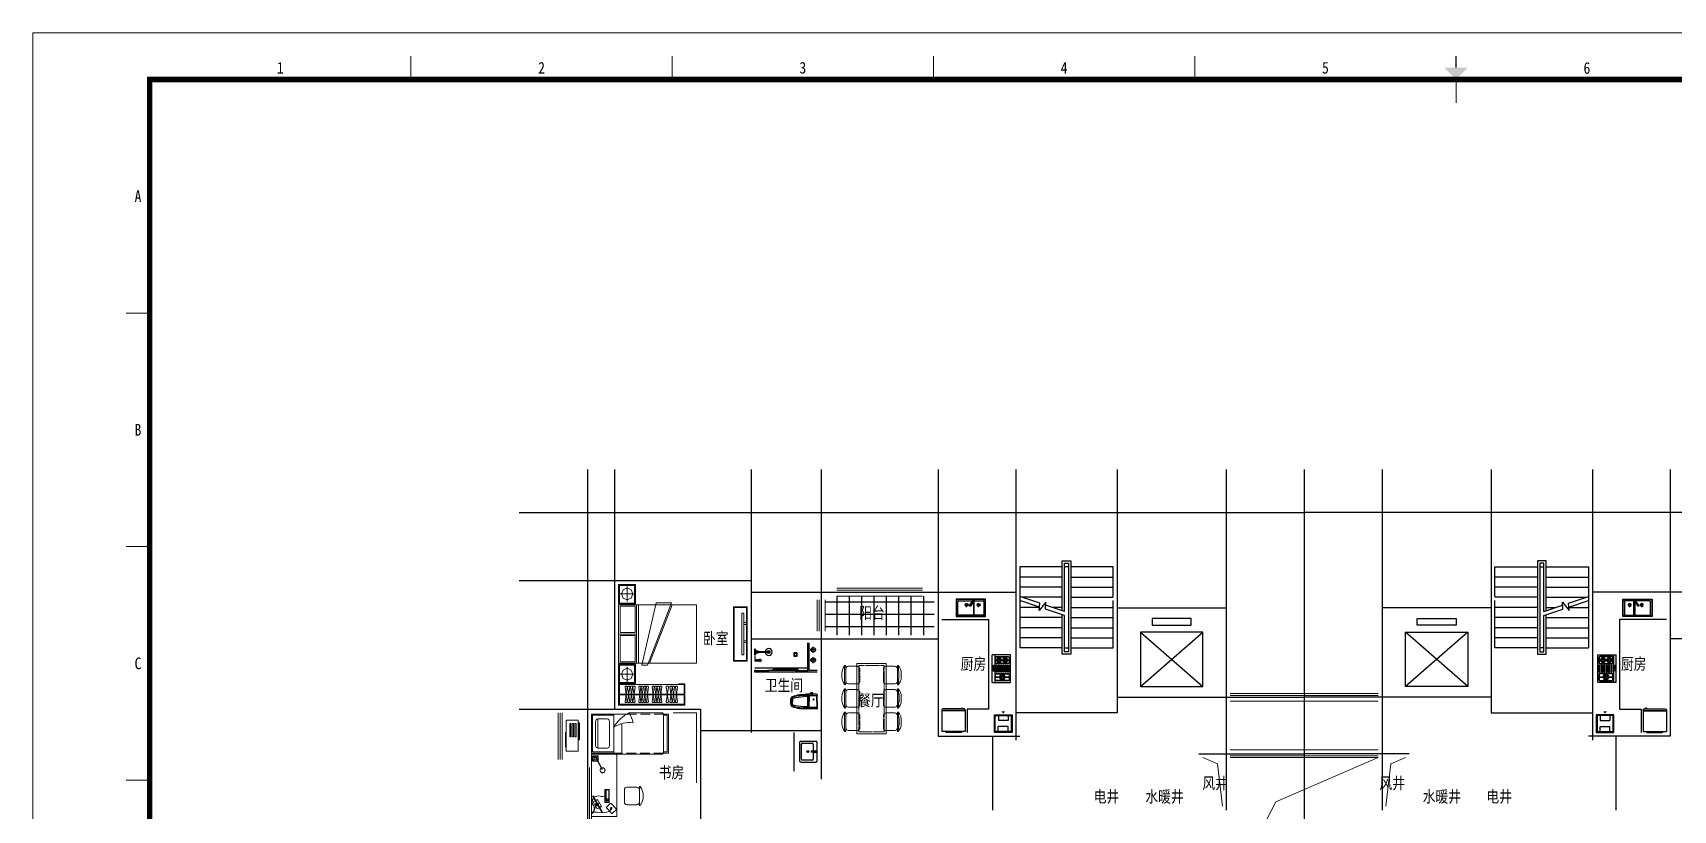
# Model space of a CAD drawing. Extents: x 534658 to 605938, y 404593 to 454993.
# Drawn here: x 534658 to 576773, y 435021 to 454993 of the extents above; entities that cross this region are included whole.
import ezdxf
from ezdxf.enums import TextEntityAlignment as Align

# ---------------------------------------------------------------- set-up
doc = ezdxf.new("R2010")
doc.units = 0
doc.header["$LTSCALE"] = 1000
doc.header["$MEASUREMENT"] = 0
doc.linetypes.add('DASH', pattern=[0.35, 0.25, -0.1])
for name, color, linetype in [('0_厨卫', 154, 'Continuous'), ('0_铺地填充', 251, 'Continuous'), ('DIM_SYMB', 3, 'Continuous'), ('DOTE', 1, 'Continuous'), ('PUB_TEXT', 7, 'Continuous'), ('PUB_TITLE', 4, 'Continuous'), ('STAIR', 2, 'Continuous')]:
    doc.layers.add(name, color=color, linetype=linetype)
for name, color, linetype, lineweight in [('0_家具', 31, 'Continuous', 9), ('0_栏杆', 163, 'Continuous', 5), ('0_看线', 180, 'Continuous', 9), ('0_空调', 31, 'Continuous', 9), ('图框', 7, 'Continuous', 5)]:
    doc.layers.add(name, color=color, linetype=linetype, lineweight=lineweight)
doc.styles.add('TKZ1', font='SIMHEI.TTF', dxfattribs={"width": 0.7})
doc.styles.add('黑体', font='SIMHEI.TTF', dxfattribs={"width": 0.8})

# ---------------------------------------------------------------- blocks, each defined once
blk = doc.blocks.new('$titleblk$00000206')
at = {"layer": '图框'}
for p, q in [((-594, 0), (-594, 420)), ((-594, 420), (0, 420)), ((-513.1, 415), (-513.1, 410)), ((-457.2, 415), (-457.2, 410)), ((-401.3, 415), (-401.3, 410)), ((-345.4, 415), (-345.4, 410)), ((-289.5, 410), (-289.5, 405)), ((-574, 360), (-569, 360)), ((-574, 310), (-569, 310)), ((-574, 260), (-569, 260))]:
    blk.add_line(p, q, dxfattribs=at)
at = {"layer": '图框', "const_width": 0.3}
blk.add_lwpolyline([(-289.5, 412.5), (-289.5, 415)], dxfattribs=at)
at = {"layer": '图框', "const_width": 1.2}
blk.add_lwpolyline([(-10, 410), (-569, 410), (-569, 10), (-10, 10)], close=True, dxfattribs=at)
at = {"layer": '图框'}
blk.add_solid([(-292, 412.5), (-287, 412.5), (-289.5, 410)], dxfattribs=at)
at = {"layer": '图框', "style": 'TKZ1', "width": 0.85}
for s, p in [('1', (-541.05, 412.5)), ('2', (-485.15, 412.5)), ('3', (-429.25, 412.5)), ('4', (-373.35, 412.5)), ('5', (-317.45, 412.5)), ('6', (-261.5, 412.45)), ('A', (-571.5, 385)), ('B', (-571.5, 335)), ('C', (-571.5, 285))]:
    blk.add_text(s, height=2.5, dxfattribs=at).set_placement(p, align=Align.MIDDLE)
blk = doc.blocks.new('2362663456')
at = {"layer": '0_家具'}
for p, q in [((-548932, -221946), (-549305, -221946)), ((-549222, -221839), (-549265, -221946)), ((-549265, -221946), (-549222, -222053)), ((-549119, -221794), (-549222, -221839)), ((-549119, -221753), (-549119, -222138)), ((-549015, -221839), (-549119, -221794)), ((-548972, -221946), (-549015, -221839)), ((-549015, -222053), (-548972, -221946)), ((-550900, -222227), (-548900, -222227)), ((-550900, -223727), (-550900, -222227)), ((-549690, -223727), (-550274, -222227)), ((-549868, -222176), (-550261, -222176)), ((-550261, -222176), (-549639, -223778)), ((-549499, -223778), (-549868, -222176)), ((-549410, -223727), (-549410, -222227)), ((-549360, -223727), (-549360, -222227)), ((-549321, -222265), (-548938, -222265)), ((-549321, -222939), (-549321, -222265)), ((-549222, -222053), (-549119, -222097)), ((-549119, -222097), (-549015, -222053)), ((-548938, -222265), (-548938, -222939)), ((-548900, -222227), (-548900, -223727)), ((-548900, -222977), (-549360, -222977)), ((-548938, -222939), (-549321, -222939)), ((-549321, -223015), (-548938, -223015)), ((-549321, -223689), (-549321, -223015)), ((-548938, -223015), (-548938, -223689)), ((-548900, -223727), (-550900, -223727)), ((-549639, -223778), (-549499, -223778)), ((-548938, -223689), (-549321, -223689)), ((-548932, -224009), (-549305, -224009)), ((-549265, -224009), (-549222, -223902)), ((-549222, -224116), (-549265, -224009)), ((-549222, -223902), (-549119, -223858)), ((-549119, -224202), (-549119, -223816)), ((-549119, -223858), (-549015, -223902)), ((-549015, -223902), (-548972, -224009)), ((-548972, -224009), (-549015, -224116)), ((-549119, -224160), (-549222, -224116)), ((-549015, -224116), (-549119, -224160))]:
    blk.add_line(p, q, dxfattribs=at)
for points in [[(-549306, -222204), (-548900, -222204), (-548900, -221704), (-549332, -221704), (-549332, -222204)], [(-549306, -223751), (-548900, -223751), (-548900, -224251), (-549332, -224251), (-549332, -223751)]]:
    blk.add_lwpolyline(points, close=True, dxfattribs=at)
at = {"layer": '0_家具', "color": 8}
for points in [[(-549306, -222181), (-548924, -222181), (-548924, -221734), (-549306, -221734)], [(-549306, -223774), (-548924, -223774), (-548924, -224221), (-549306, -224221)]]:
    blk.add_lwpolyline(points, close=True, dxfattribs=at)
blk = doc.blocks.new('ytjhgkj')
at = {"layer": '0_家具', "ltscale": 0.5}
blk.add_lwpolyline([(34949, 26116), (34599, 26116), (34599, 27516), (34949, 27516)], close=True, dxfattribs=at)
at = {"layer": '0_家具', "color": 251, "ltscale": 40}
for points in [[(34929, 26136), (34619, 26136), (34619, 27496), (34929, 27496)], [(34681, 27110), (34599, 27110), (34599, 27062), (34681, 27062)], [(34739, 27349), (34681, 27349), (34681, 26283), (34739, 26283)], [(34681, 26644), (34599, 26644), (34599, 26596), (34681, 26596)]]:
    blk.add_lwpolyline(points, close=True, dxfattribs=at)
blk = doc.blocks.new('A$C47FF6457')
at = {"layer": '0_家具'}
for p, q in [((100, 1277), (100, 1737)), ((167, 1732), (392, 1732)), ((388, 1800), (1138, 1800)), ((388, 1800), (388, 0)), ((1138, 0), (1138, 1800)), ((1138, 1732), (1357, 1732)), ((1425, 1737), (1425, 1277)), ((0, 1556), (0, 1457)), ((167, 1282), (388, 1282)), ((1357, 1282), (1138, 1282)), ((1525, 1556), (1525, 1457)), ((0, 956), (0, 857)), ((50, 956), (50, 858)), ((100, 677), (100, 1137)), ((388, 1132), (167, 1132)), ((1138, 1132), (1357, 1132)), ((1425, 1137), (1425, 677)), ((1525, 956), (1525, 857)), ((100, 77), (100, 537)), ((167, 682), (388, 682)), ((388, 532), (167, 532)), ((1357, 682), (1138, 682)), ((1138, 532), (1357, 532)), ((1425, 537), (1425, 77)), ((0, 357), (0, 257)), ((50, 357), (50, 258)), ((167, 82), (388, 82)), ((1357, 82), (1138, 82)), ((1525, 357), (1525, 257)), ((1138, 0), (388, 0))]:
    blk.add_line(p, q, dxfattribs=at)
at = {"layer": '0_家具', "color": 8, "linetype": 'DASH', "ltscale": 0.1}
for p, q in [((1088, 1750), (438, 1750)), ((438, 1750), (438, 50)), ((1088, 50), (1088, 1750)), ((460, 1349), (460, 1664)), ((1065, 1664), (1065, 1349)), ((460, 749), (460, 1064)), ((1065, 1064), (1065, 749)), ((460, 150), (460, 465)), ((1065, 465), (1065, 150)), ((438, 50), (1088, 50))]:
    blk.add_line(p, q, dxfattribs=at)
at = {"layer": '0_家具'}
for centre, radius, start, end in [((290, 1556), 290, 137.5083, 180), ((2778, 1507), 2713, 174.8023, 185.1977), ((84, 1745), 10.4, 69.0951, 137.5083), ((81, 1737), 19.1, 358.2349, 69.0951), ((167, 1664), 67.5, 90, 180), ((1357, 1664), 67.5, 0, 90), ((1444, 1737), 19.1, 110.9049, 181.7651), ((1441, 1745), 10.4, 42.4917, 110.9049), ((1234, 1556), 290, 0, 42.4917), ((-1253, 1507), 2713, 354.8023, 5.1977), ((315, 1467), 316, 181.7651, 220.7265), ((80, 1277), 20, 292.67, 0), ((167, 1349), 67.5, 180, 270), ((1357, 1349), 67.5, 270, 0), ((1445, 1277), 20, 180, 247.33), ((1209, 1467), 316, 319.2735, 358.2349), ((290, 956), 290, 137.5083, 180), ((315, 867), 316, 181.7651, 220.7265), ((290, 956), 240, 161.7443, 180), ((315, 867), 266, 181.9241, 195.5506), ((2778, 907), 2713, 174.8023, 185.1977), ((84, 1267), 10, 220.7265, 292.67), ((84, 1146), 10.4, 69.0951, 137.5083), ((81, 1137), 19.1, 358.2349, 69.0951), ((167, 1064), 67.5, 90, 180), ((1357, 1064), 67.5, 0, 90), ((1444, 1137), 19.1, 110.9049, 181.7651), ((1441, 1267), 10, 247.33, 319.2735), ((1441, 1146), 10.4, 42.4917, 110.9049), ((1234, 956), 290, 0, 42.4917), ((-1253, 907), 2713, 354.8023, 5.1977), ((1209, 867), 316, 319.2735, 358.2349), ((290, 357), 290, 137.5083, 180), ((290, 357), 240, 161.7443, 180), ((2778, 307), 2713, 174.8023, 185.1977), ((84, 668), 10, 220.7265, 292.67), ((84, 546), 10.4, 69.0951, 137.5083), ((80, 677), 20, 292.67, 0), ((81, 538), 19.1, 358.2349, 69.0951), ((167, 749), 67.5, 180, 270), ((167, 465), 67.5, 90, 180), ((1357, 749), 67.5, 270, 0), ((1357, 465), 67.5, 0, 90), ((1445, 677), 20, 180, 247.33), ((1444, 538), 19.1, 110.9049, 181.7651), ((1441, 668), 10, 247.33, 319.2735), ((1441, 546), 10.4, 42.4917, 110.9049), ((1234, 357), 290, 0, 42.4917), ((-1253, 307), 2713, 354.8023, 5.1977), ((315, 267), 316, 181.7651, 220.7265), ((315, 267), 266, 181.9241, 195.5506), ((84, 68), 10, 220.7265, 292.67), ((80, 77), 20, 292.67, 0), ((167, 150), 67.5, 180, 270), ((1357, 150), 67.5, 270, 0), ((1445, 77), 20, 180, 247.33), ((1441, 68), 10, 247.33, 319.2735), ((1209, 267), 316, 319.2735, 358.2349)]:
    blk.add_arc(centre, radius, start, end, dxfattribs=at)
at = {"layer": '0_家具', "color": 8, "linetype": 'DASH', "ltscale": 0.1}
for centre, start, end in [((392, 1664), 0, 90), ((1132, 1664), 90, 180), ((392, 1349), 270, 0), ((1132, 1349), 180, 270), ((392, 1064), 0, 90), ((1132, 1064), 90, 180), ((392, 749), 270, 0), ((392, 465), 0, 90), ((1132, 749), 180, 270), ((1132, 465), 90, 180), ((392, 150), 270, 0), ((1132, 150), 180, 270)]:
    blk.add_arc(centre, 67.5, start, end, dxfattribs=at)
blk = doc.blocks.new('A$C7FE36145')
at = {"layer": '0_厨卫'}
for p, q in [((0, 450), (0, 0)), ((757, 450), (0, 450)), ((10, 440), (10, 10)), ((747, 440), (10, 440)), ((345, 288), (442, 427)), ((442, 427), (464, 411)), ((747, 10), (747, 440)), ((757, 0), (757, 450)), ((10, 10), (747, 10)), ((47, 50), (47, 393)), ((62, 408), (431, 408)), ((431, 35), (62, 35)), ((223, 300), (319, 300)), ((271, 248), (271, 348)), ((464, 411), (367, 273)), ((446, 393), (446, 50)), ((469, 50), (469, 393)), ((484, 408), (701, 408)), ((701, 35), (484, 35)), ((531, 300), (627, 300)), ((579, 248), (579, 348)), ((716, 393), (716, 50)), ((0, 0), (757, 0))]:
    blk.add_line(p, q, dxfattribs=at)
for centre, radius in [((271, 300), 36.1), ((271, 300), 27.1), ((579, 300), 36.1), ((579, 300), 27.1)]:
    blk.add_circle(centre, radius, dxfattribs=at)
for centre, radius, start, end in [((453, 419), 21.7, 272.6647, 197.3932), ((62, 393), 15, 90, 180), ((62, 50), 15, 180, 270), ((356, 281), 13.3, 145.029, 325.029), ((431, 393), 15, 360, 90), ((431, 50), 15, 270, 360), ((484, 393), 15, 90, 180), ((484, 50), 15, 180, 270), ((701, 393), 15, 360, 90), ((701, 50), 15, 270, 360)]:
    blk.add_arc(centre, radius, start, end, dxfattribs=at)
blk = doc.blocks.new('A$C297C7F09')
at = {"layer": '0_厨卫'}
for p, q in [((0, 0), (0, 712)), ((0, 712), (460, 712)), ((28, 571), (28, 576)), ((28, 576), (103, 576)), ((103, 571), (28, 571)), ((30, 640), (30, 514)), ((31, 445), (31, 269)), ((48, 445), (31, 445)), ((38, 640), (38, 514)), ((48, 269), (48, 445)), ((366, 670), (60, 670)), ((366, 662), (60, 662)), ((60, 492), (366, 492)), ((60, 484), (366, 484)), ((77, 445), (77, 269)), ((93, 445), (77, 445)), ((93, 269), (93, 445)), ((103, 576), (103, 571)), ((122, 445), (122, 269)), ((139, 445), (122, 445)), ((136, 670), (136, 610)), ((141, 670), (136, 670)), ((136, 610), (141, 610)), ((136, 484), (136, 544)), ((136, 544), (141, 544)), ((141, 484), (136, 484)), ((139, 269), (139, 445)), ((141, 610), (141, 670)), ((141, 544), (141, 484)), ((167, 573), (167, 578)), ((167, 578), (262, 578)), ((262, 573), (167, 573)), ((167, 445), (167, 269)), ((184, 445), (167, 445)), ((184, 269), (184, 445)), ((213, 445), (213, 269)), ((229, 445), (213, 445)), ((229, 269), (229, 445)), ((258, 445), (258, 269)), ((275, 445), (258, 445)), ((262, 578), (262, 573)), ((275, 269), (275, 445)), ((294, 670), (294, 610)), ((299, 670), (294, 670)), ((294, 610), (299, 610)), ((294, 484), (294, 544)), ((294, 544), (299, 544)), ((299, 484), (294, 484)), ((299, 610), (299, 670)), ((299, 544), (299, 484)), ((303, 445), (303, 269)), ((320, 445), (303, 445)), ((320, 269), (320, 445)), ((398, 579), (325, 579)), ((325, 579), (325, 574)), ((325, 574), (398, 574)), ((349, 445), (349, 269)), ((365, 445), (349, 445)), ((365, 269), (365, 445)), ((388, 514), (388, 640)), ((396, 514), (396, 640)), ((398, 574), (398, 579)), ((401, 712), (401, 0)), ((470, 10), (470, 702)), ((460, 0), (0, 0)), ((25, 204), (25, 78)), ((28, 137), (28, 142)), ((28, 142), (145, 142)), ((145, 137), (28, 137)), ((31, 269), (48, 269)), ((33, 204), (33, 78)), ((361, 234), (55, 234)), ((361, 226), (55, 226)), ((55, 56), (361, 56)), ((55, 48), (361, 48)), ((77, 269), (93, 269)), ((122, 269), (139, 269)), ((145, 142), (145, 137)), ((151, 234), (156, 235)), ((167, 185), (151, 234)), ((167, 97), (151, 48)), ((151, 48), (156, 47)), ((156, 235), (172, 186)), ((156, 47), (172, 96)), ((167, 269), (184, 269)), ((172, 186), (167, 185)), ((172, 96), (167, 97)), ((213, 269), (229, 269)), ((261, 235), (245, 186)), ((245, 186), (250, 185)), ((245, 96), (250, 97)), ((261, 47), (245, 96)), ((250, 185), (266, 234)), ((250, 97), (266, 48)), ((258, 269), (275, 269)), ((266, 234), (261, 235)), ((266, 48), (261, 47)), ((389, 142), (271, 142)), ((271, 142), (271, 137)), ((271, 137), (389, 137)), ((303, 269), (320, 269)), ((349, 269), (365, 269)), ((383, 78), (383, 204)), ((389, 137), (389, 142)), ((391, 78), (391, 204))]:
    blk.add_line(p, q, dxfattribs=at)
for centre, radius in [((135, 575), 63.7), ((135, 575), 43), ((135, 575), 38), ((135, 575), 23), ((295, 577), 63.7), ((295, 577), 43), ((295, 577), 38), ((295, 577), 23), ((437, 432), 16.2), ((212, 142), 70.1), ((212, 142), 47.3), ((212, 142), 41.8), ((212, 142), 25.3), ((434, 315), 16.2), ((439, 375), 16.2)]:
    blk.add_circle(centre, radius, dxfattribs=at)
for centre, radius, start, end in [((60, 640), 30, 90, 180), ((60, 514), 30, 180, 270), ((60, 640), 22, 90, 180), ((60, 514), 22, 180, 270), ((366, 640), 30, 0, 90), ((366, 640), 22, 0, 90), ((366, 514), 30, 270, 0), ((366, 514), 22, 270, 0), ((460, 702), 10, 359.961, 90), ((55, 204), 30, 90, 180), ((55, 78), 30, 180, 270), ((55, 204), 22, 90, 180), ((55, 78), 22, 180, 270), ((361, 204), 30, 0, 90), ((361, 204), 22, 0, 90), ((361, 78), 30, 270, 0), ((361, 78), 22, 270, 0), ((460, 10), 10, 270, 359.961)]:
    blk.add_arc(centre, radius, start, end, dxfattribs=at)
blk = doc.blocks.new('A$C31C75FCC')
at = {"layer": '0_厨卫'}
for p, q in [((162, 500), (289, 500)), ((289, 250), (289, 500)), ((445, 248), (445, 502)), ((572, 502), (445, 502)), ((162, 250), (289, 250)), ((572, 248), (445, 248))]:
    blk.add_line(p, q, dxfattribs=at)
blk.add_lwpolyline([(50, 375, 100, 0, 0), (112, 375, 0, 0, 0)], format="xyseb", dxfattribs=at)
blk.add_lwpolyline([(50, 375, 100, 0, 0), (112, 375, 0, 0, 0)], format="xyseb", dxfattribs=at)
for points in [[(592, 150), (592, 600), (142, 600), (142, 150)], [(592, 150), (592, 600), (142, 600), (142, 150)], [(572, 170), (572, 580), (162, 580), (162, 170)], [(572, 170), (572, 580), (162, 580), (162, 170)]]:
    blk.add_lwpolyline(points, close=True, dxfattribs=at)
blk = doc.blocks.new('A$C2C511B21')
at = {"layer": '0_厨卫'}
for p, q in [((0, 649), (0, 685)), ((22, 685), (0, 685)), ((22, 649), (0, 649)), ((22, 718), (22, 182)), ((53, 750), (62, 750)), ((62, 750), (62, 150)), ((62, 744), (72, 744)), ((72, 750), (597, 750)), ((72, 750), (72, 150)), ((597, 750), (597, 150)), ((613, 650), (613, 252)), ((613, 650), (623, 650)), ((623, 650), (623, 252)), ((53, 150), (62, 150)), ((62, 156), (72, 156)), ((72, 150), (597, 150)), ((613, 252), (623, 252))]:
    blk.add_line(p, q, dxfattribs=at)
for centre, start, end in [((53, 718), 90, 180), ((53, 182), 180, 270)]:
    blk.add_arc(centre, 31.5, start, end, dxfattribs=at)
blk = doc.blocks.new('A$C37A63D83')
at = {"layer": '0_厨卫', "color": 8}
for p, q in [((152, 636), (128, 636)), ((136, 660), (323, 660)), ((229, 660), (136, 660)), ((162, 636), (152, 636)), ((162, 636), (229, 636)), ((297, 636), (229, 636)), ((297, 636), (307, 636)), ((307, 636), (331, 636)), ((38, 172), (42, 172)), ((38, 118), (42, 118)), ((40, 153), (40, 162)), ((40, 137), (40, 146)), ((40, 121), (40, 130)), ((49, 230), (49, 316)), ((49, 230), (229, 230)), ((49, 230), (91, 212)), ((49, 125), (49, 165)), ((54, 279), (54, 280)), ((63, 275), (58, 275)), ((63, 253), (63, 275)), ((76, 36), (76, 198)), ((81, 235), (229, 235)), ((91, 212), (229, 212)), ((99, 250), (99, 356)), ((99, 221), (229, 221)), ((229, 14), (99, 14)), ((229, 247), (103, 247)), ((111, 247), (229, 247)), ((229, 247), (356, 247)), ((348, 247), (229, 247)), ((378, 235), (229, 235)), ((409, 230), (229, 230)), ((360, 221), (229, 221)), ((368, 212), (229, 212)), ((229, 14), (360, 14)), ((360, 250), (360, 356)), ((409, 230), (368, 212)), ((382, 36), (382, 198)), ((396, 253), (396, 275)), ((396, 275), (400, 275))]:
    blk.add_line(p, q, dxfattribs=at)
at = {"layer": '0_厨卫'}
for p, q in [((0, 125), (0, 165)), ((38, 172), (7, 172)), ((38, 118), (7, 118)), ((40, 170), (40, 275)), ((40, 23), (40, 122)), ((229, 0), (63, 0)), ((229, 0), (396, 0)), ((405, 279), (405, 280)), ((409, 230), (409, 316)), ((418, 23), (418, 275))]:
    blk.add_line(p, q, dxfattribs=at)
at = {"layer": '0_厨卫', "color": 8}
blk.add_circle((176, 95), 11.4, dxfattribs=at)
at = {"layer": '0_厨卫'}
for centre, radius, start, end in [((7035, 15), 7000, 176.3999, 177.8752), ((979, 321), 939, 160.4627, 171.8238), ((107, 630), 13.5, 147.2649, 160.4629), ((159, 597), 75.7, 123.7473, 147.2649), ((217, 423), 257, 87.121, 112.8427), ((242, 423), 257, 67.1573, 92.879), ((300, 597), 75.7, 32.7351, 56.2527), ((346, 630), 13.5, 21.3401, 45.0457), ((352, 630), 13.5, 19.5371, 32.7351), ((-520, 321), 939, 8.1773, 19.5371), ((-6576, 15), 7000, 2.1248, 3.6001), ((7, 165), 7.2, 90, 180), ((7, 125), 7.2, 180, 270), ((63, 23), 22.5, 180, 270), ((396, 23), 22.5, 270, 0)]:
    blk.add_arc(centre, radius, start, end, dxfattribs=at)
at = {"layer": '0_厨卫', "color": 8}
for centre, radius, start, end in [((545, 367), 499, 169.8851, 189.9823), ((824, 353), 776, 158.6599, 172.4763), ((942, 340), 881, 161.7059, 184.2897), ((933, 353), 834, 161.5027, 179.8181), ((113, 630), 13.5, 134.9543, 158.6599), ((347, 396), 344, 131.9223, 134.9543), ((130, 611), 25.3, 94.6124, 166.2529), ((138, 626), 34, 87.4207, 128.0687), ((159, 612), 18, 109.1813, 161.5027), ((214, 386), 250, 86.5925, 104.1516), ((245, 386), 250, 75.8484, 93.4075), ((300, 612), 18, 18.4973, 70.8187), ((-474, 353), 834, 0.1819, 18.4973), ((321, 626), 34, 51.9313, 92.5793), ((329, 611), 25.3, 13.7471, 85.3876), ((112, 396), 344, 45.0457, 48.0777), ((-483, 340), 881, 355.7103, 18.2941), ((-365, 353), 776, 7.5237, 21.3401), ((-86, 367), 499, 350.0177, 10.1149), ((42, 165), 7.2, 0, 90), ((42, 125), 7.2, 270, 0), ((58, 279), 4.5, 180, 270), ((81, 253), 18, 180, 270), ((99, 198), 22.5, 90, 180), ((99, 36), 22.5, 180, 270), ((103, 250), 3.6, 180, 270), ((356, 250), 3.6, 270, 0), ((360, 198), 22.5, 0, 90), ((360, 36), 22.5, 270, 0), ((378, 253), 18, 270, 0), ((400, 279), 4.5, 270, 0)]:
    blk.add_arc(centre, radius, start, end, dxfattribs=at)
blk = doc.blocks.new('dfdsf')
at = {"layer": '0_厨卫'}
for p, q in [((-6119, -27345), (-6119, -27726)), ((-5626, -27307), (-6081, -27307)), ((-5588, -27726), (-5588, -27345)), ((-6081, -27765), (-5626, -27765))]:
    blk.add_line(p, q, dxfattribs=at)
at = {"layer": '0_厨卫', "color": 8}
for p, q in [((-5872, -27364), (-5886, -27364)), ((-5867, -27351), (-5876, -27341)), ((-5854, -27345), (-5854, -27332)), ((-5831, -27341), (-5840, -27350)), ((-5835, -27364), (-5821, -27364)), ((-6068, -27695), (-6068, -27428)), ((-6049, -27409), (-5869, -27409)), ((-5658, -27714), (-6049, -27714)), ((-5867, -27377), (-5876, -27387)), ((-5870, -27392), (-5866, -27466)), ((-5866, -27466), (-5841, -27466)), ((-5854, -27383), (-5854, -27396)), ((-5837, -27392), (-5841, -27466)), ((-5831, -27387), (-5840, -27377)), ((-5838, -27409), (-5658, -27409)), ((-5639, -27428), (-5639, -27695))]:
    blk.add_line(p, q, dxfattribs=at)
for centre, radius in [((-5854, -27364), 32.3), ((-5854, -27364), 18.8), ((-5855, -27549), 25.4), ((-5855, -27549), 16)]:
    blk.add_circle(centre, radius, dxfattribs=at)
at = {"layer": '0_厨卫'}
for centre, start, end in [((-6081, -27345), 90, 180), ((-5626, -27345), 0, 90), ((-6081, -27726), 180, 270), ((-5626, -27726), 270, 0)]:
    blk.add_arc(centre, 38.1, start, end, dxfattribs=at)
at = {"layer": '0_厨卫', "color": 8}
for centre, start, end in [((-6049, -27428), 90, 180), ((-6049, -27695), 180, 270), ((-5658, -27428), 0, 90), ((-5658, -27695), 270, 0)]:
    blk.add_arc(centre, 19.1, start, end, dxfattribs=at)
blk = doc.blocks.new('dgfhhf')
for p, q in [((1479432, 326500), (1479432, 327412)), ((1479432, 327412), (1480432, 327412)), ((1479462, 327382), (1480402, 327382)), ((1479462, 326833), (1479462, 327382)), ((1479558, 327242), (1480305, 327242)), ((1480402, 326833), (1480402, 327382)), ((1480432, 326833), (1480432, 327412)), ((1479432, 326833), (1480442, 326833)), ((1480462, 325582), (1480462, 326813)), ((1479402, 325582), (1479402, 326445)), ((1479684, 326633), (1480462, 326633)), ((1479432, 325562), (1480432, 325562)), ((1479432, 325562), (1479432, 325432)), ((1479462, 325562), (1479462, 325462)), ((1480402, 325562), (1480402, 325462)), ((1480432, 325562), (1480432, 325432)), ((1479432, 325432), (1480432, 325432)), ((1479462, 325462), (1480402, 325462))]:
    blk.add_line(p, q)
at = {"linetype": 'DASH'}
for p, q in [((1480432, 325562), (1480432, 326833)), ((1479432, 326500), (1479432, 325562))]:
    blk.add_line(p, q, dxfattribs=at)
blk.add_lwpolyline([(1479558, 327242), (1479558, 327007, 0.414214), (1479618, 326947), (1480245, 326947, 0.414214), (1480305, 327007), (1480305, 327242, 0.414214), (1480245, 327302), (1479618, 327302, 0.414214)], format="xyb", close=True)
blk.add_lwpolyline([(1479764, 326833, 0.180302), (1479656, 326341, -0.088637), (1479402, 326445, 28871.271551)], format="xyb")
for centre, radius, start, end in [((1480245, 326021), 944, 120.6075, 153.2773), ((1480442, 326813), 20, 0, 90), ((1479430, 325593), 30.7, 200.3566, 272.3152), ((1480433, 325593), 30.7, 267.6884, 339.6917)]:
    blk.add_arc(centre, radius, start, end)
blk = doc.blocks.new('monitor')
at = {"layer": '0_家具'}
for p, q in [((1213982, -498635), (1213982, -498650)), ((1214012, -498635), (1214012, -498650))]:
    blk.add_line(p, q, dxfattribs=at)
for points in [[(1213797, -498665), (1214197, -498665), (1214197, -498650), (1213797, -498650)], [(1213982, -498635), (1214012, -498635), (1214012, -498620), (1213982, -498620)], [(1213987, -498635), (1214007, -498635), (1214007, -498650), (1213987, -498650)]]:
    blk.add_lwpolyline(points, close=True, dxfattribs=at)
for points in [[(1214082, -498650), (1214082, -498605), (1213912, -498605), (1213912, -498650)], [(1214082, -498665), (1214082, -498710), (1213912, -498710), (1213912, -498665)]]:
    blk.add_lwpolyline(points, dxfattribs=at)
for start, end in [(120, 180), (210, 330), (0, 60)]:
    blk.add_arc((1213997, -498650), 30, start, end, dxfattribs=at)
blk = doc.blocks.new('keyborad')
at = {"layer": '0_家具'}
for points in [[(1214046, -499984), (1214325, -499984), (1214325, -499891), (1214046, -499891)], [(1214055, -499905), (1214247, -499905), (1214247, -499912), (1214055, -499912)], [(1214055, -499920), (1214247, -499920), (1214247, -499977), (1214055, -499977)], [(1214252, -499905), (1214283, -499905), (1214283, -499912), (1214252, -499912)], [(1214252, -499920), (1214283, -499920), (1214283, -499962), (1214252, -499962)], [(1214287, -499920), (1214318, -499920), (1214318, -499977), (1214287, -499977)]]:
    blk.add_lwpolyline(points, close=True, dxfattribs=at)
blk = doc.blocks.new('com')
at = {"layer": '0_家具'}
for p, q in [((1214280, -499611), (1214282, -499613)), ((1214281, -499613), (1214289, -499632))]:
    blk.add_line(p, q, dxfattribs=at)
for points in [[(1213891, -499544, -0.353754), (1213926, -499692, 0.387634), (1213919, -499858, 0.387634)], [(1213891, -499544, -0.222136), (1213950, -499639, 0.247528), (1214002, -499714, 1.194978)], [(1213891, -499544, 0.157264), (1213998, -499559, -0.115899), (1214201, -499561, -0.228917), (1214276, -499604, 0.669925)], [(1213930, -499869, 0.285337), (1214057, -499894, -0.150591), (1214161, -499902)], [(1214288, -499653, -0.102482), (1214276, -499632, -0.140335), (1214276, -499620, -0.497592), (1214290, -499614, 0.497592)], [(1214305, -499645, 0.102482), (1214298, -499623, 0.140335), (1214290, -499614, 0.497592), (1214276, -499620, -0.497592)], [(1214305, -499645, -0.825627), (1214288, -499653, -4.21376)]]:
    blk.add_lwpolyline(points, format="xyb", dxfattribs=at)
blk.add_lwpolyline([(1214292, -499741), (1214398, -499630, 0.414214), (1214398, -499611), (1214320, -499536, 0.414214), (1214301, -499537), (1214195, -499647, 0.414214), (1214195, -499666), (1214273, -499741, 0.414214)], format="xyb", close=True, dxfattribs=at)
blk.add_lwpolyline([(1214276, -499605), (1214279, -499611), (1214281, -499610), (1214277, -499604)], close=True, dxfattribs=at)
blk.add_circle((1213891, -499544), 15, dxfattribs=at)
blk.add_arc((1214283, -499617), 17, 248.1471, 338.0484, dxfattribs=at)
for name, p, rotation in [('monitor', (175155, -1301750), 59.99999999993759), ('keyborad', (714270, -1714087), 90)]:
    blk.add_blockref(name, p, dxfattribs=dict(at, rotation=rotation))
blk = doc.blocks.new('A$C60CB282E')
for p, q in [((0, 404), (0, 89)), ((385, 404), (385, 89))]:
    blk.add_line(p, q)
for points in [[(288, 472), (67, 472, 0.414214), (0, 404)], [(96, 472), (317, 472, -0.414214), (385, 404), (385, 477, -0.53639), (409, 492, -0.310378), (409, 1, -0.53639), (385, 17), (385, 89, -0.414214), (317, 22), (96, 22)], [(0, 89, 0.414214), (67, 22), (288, 22)]]:
    blk.add_lwpolyline(points, format="xyb")
blk = doc.blocks.new('light')
at = {"layer": '0_家具'}
for p, q in [((1214087, -500360), (1214101, -500313)), ((1214034, -500388), (1213986, -500374)), ((1214015, -500427), (1214023, -500422)), ((1214019, -500436), (1214028, -500431)), ((1214030, -500424), (1214025, -500424)), ((1214030, -500423), (1214030, -500425)), ((1214062, -500441), (1214047, -500489)), ((1214115, -500413), (1214162, -500428))]:
    blk.add_line(p, q, dxfattribs=at)
for points in [[(1214133, -500363), (1214103, -500306), (1213980, -500372), (1214045, -500495), (1214169, -500430), (1214103, -500306)], [(1214129, -500365), (1214101, -500313), (1213986, -500374), (1214047, -500489), (1214162, -500428), (1214101, -500313)], [(1214098, -500382), (1214087, -500360), (1214034, -500388), (1214045, -500410)], [(1214051, -500420), (1214062, -500441), (1214115, -500413), (1214104, -500392)]]:
    blk.add_lwpolyline(points, dxfattribs=at)
for points in [[(1214025, -500432), (1214030, -500432), (1214030, -500417), (1214025, -500417)], [(1214030, -500423), (1214390, -500423), (1214390, -500418), (1214030, -500418)], [(1214030, -500425), (1214390, -500425), (1214390, -500430), (1214030, -500430)], [(1214388, -500432), (1214393, -500432), (1214393, -500417), (1214388, -500417)], [(1214398, -500432), (1214393, -500432), (1214393, -500417), (1214398, -500417)]]:
    blk.add_lwpolyline(points, close=True, dxfattribs=at)
blk.add_circle((1214030, -500424), 7.5, dxfattribs=at)
for centre, radius, start, end in [((1214400, -500413), 60, 179.2308, 180.7692), ((1214428, -500424), 65, 185.1242, 174.8758), ((1214428, -500424), 65, 179.2899, 180.7101), ((1214428, -500424), 60, 185.5525, 174.4475)]:
    blk.add_arc(centre, radius, start, end, dxfattribs=at)
blk = doc.blocks.new('A$C757154BD')
at = {"layer": '0_厨卫'}
for p, q in [((89, 255), (413, 255)), ((413, 245), (89, 245)), ((405, 49), (330, 49)), ((405, 19), (330, 19)), ((383, 19), (383, 49)), ((418, 271), (428, 271)), ((418, 235), (428, 235)), ((418, 228), (428, 228)), ((421, 265), (428, 265))]:
    blk.add_line(p, q, dxfattribs=at)
for points in [[(418, 265), (418, 278), (373, 278), (373, 255)], [(373, 245), (373, 222), (418, 222), (418, 235)], [(397, 278), (397, 288), (393, 288), (393, 278)], [(421, 260), (421, 265), (393, 265), (393, 255)], [(393, 245), (393, 235), (421, 235), (421, 240)], [(393, 222), (393, 212), (397, 212), (397, 222)], [(414, 45), (443, 45), (443, 22), (414, 22)], [(443, 165), (443, 335), (433, 335), (428, 305), (428, 260)], [(428, 240), (428, 194), (433, 165), (443, 165)]]:
    blk.add_lwpolyline(points, dxfattribs=at)
for points in [[(433, 260), (413, 260), (413, 240), (433, 240)], [(443, 281), (433, 281), (433, 219), (443, 219)], [(443, 79), (433, 79), (433, 135), (443, 135)]]:
    blk.add_lwpolyline(points, close=True, dxfattribs=at)
for centre, radius in [((89, 250), 89.5), ((89, 250), 5), ((356, 34), 15), ((405, 34), 15)]:
    blk.add_circle(centre, radius, dxfattribs=at)
for centre, radius, start, end in [((89, 250), 35, 8.2132, 351.7868), ((89, 250), 9, 33.749, 326.251), ((336, 65), 17.7, 196.4181, 250.3267), ((336, 2), 17.7, 109.6733, 163.5819), ((356, 34), 17, 61.9275, 298.0725), ((405, 34), 17, 43.3359, 118.0725), ((405, 34), 17, 241.9275, 316.6641)]:
    blk.add_arc(centre, radius, start, end, dxfattribs=at)
for centre, major_axis, ratio, start_param, end_param in [((307, 34), (0, 33.6), 0.612909, -0.37962, 3.521213), ((317, 34), (0, 31.4), 0.47884, -1.072899, 4.214492)]:
    blk.add_ellipse(centre, major_axis=major_axis, ratio=ratio, start_param=start_param, end_param=end_param, dxfattribs=at)
blk = doc.blocks.new('A$C1CF4201B')
at = {"layer": '0_厨卫'}
for points in [[(86, 0), (0, 0), (0, 86), (86, 86)], [(10, 43), (10, 42), (26, 42), (26, 43)], [(20, 66), (19, 65), (30, 54), (31, 55)], [(19, 20), (21, 19), (32, 30), (30, 31)], [(43, 76), (42, 76), (42, 60), (43, 60)], [(43, 10), (44, 10), (44, 26), (43, 26)], [(66, 66), (65, 67), (54, 56), (55, 55)], [(66, 19), (67, 21), (56, 32), (55, 30)], [(76, 43), (76, 44), (60, 44), (60, 43)]]:
    blk.add_lwpolyline(points, close=True, dxfattribs=at)
blk.add_circle((43, 43), 36.6, dxfattribs=at)
blk = doc.blocks.new('A$C0FD84BE6')
at = {"layer": '0_空调', "color": 8}
for p, q in [((320, 10), (320, 20)), ((693, 20), (693, 10)), ((683, 0), (330, 0))]:
    blk.add_line(p, q, dxfattribs=at)
at = {"layer": '0_空调'}
blk.add_lwpolyline([(20, 20), (780, 20, 0.414214), (800, 40), (800, 310, 0.414214), (780, 330), (20, 330, 0.414214), (0, 310), (0, 40, 0.414214)], format="xyb", close=True, dxfattribs=at)
at = {"layer": '0_空调', "color": 8}
for points in [[(69, 359), (509, 359), (509, 344), (69, 344)], [(90, 272), (426, 272), (426, 243), (90, 243)], [(90, 206), (426, 206), (426, 177), (90, 177)], [(90, 140), (426, 140), (426, 111), (90, 111)]]:
    blk.add_lwpolyline(points, close=True, dxfattribs=at)
for centre, start, end in [((330, 10), 180, 270), ((683, 10), 270, 0)]:
    blk.add_arc(centre, 10, start, end, dxfattribs=at)

msp = doc.modelspace()

# ---------------------------------------------------------------- hatches: boundary and pattern name
at = {"layer": '0_铺地填充'}
h = msp.add_hatch(dxfattribs=at)
h.set_pattern_fill('NET', color=256, scale=100, style=0)
h.set_pattern_definition([(0, (0, 0), (0, 317.5), []), (90, (0, 0), (-317.5, 2e-14), [])])
h.paths.add_polyline_path([(557798, 439521), (557798, 440521), (554998, 440521), (554998, 439521)])
h.paths.add_polyline_path([(555777, 439802), (556667, 439802), (556667, 440389), (555777, 440389)], flags=24)

# ---------------------------------------------------------------- linework, layer by layer
at = {"layer": '0_厨卫'}
for p, q in [((554548, 439321), (554548, 438570)), ((554588, 438611), (554588, 439321)), ((554770, 439141), (554620, 439141)), ((554770, 438875), (554620, 438875)), ((554695, 439066), (554695, 439216)), ((554695, 438800), (554695, 438950)), ((553197, 438620), (553197, 438570)), ((554548, 438671), (553198, 438671)), ((553198, 438570), (553198, 438620)), ((553198, 438620), (553218, 438620)), ((554798, 438570), (553198, 438570)), ((553218, 438620), (553218, 438570)), ((553548, 438601), (553218, 438601)), ((553548, 438591), (553218, 438591)), ((553548, 438591), (553548, 438601)), ((554548, 438601), (554248, 438601)), ((554248, 438591), (554248, 438601)), ((554248, 438591), (554548, 438591)), ((554798, 438611), (554588, 438611)), ((559198, 437620), (558648, 437620)), ((558648, 437620), (558648, 437021)), ((575398, 437620), (575948, 437620)), ((575948, 437620), (575948, 437021)), ((554198, 437021), (554198, 436021))]:
    msp.add_line(p, q, dxfattribs=at)
for points in [[(557998, 439921), (559198, 439921), (559198, 437620)], [(576598, 439921), (575398, 439921), (575398, 437620)]]:
    msp.add_lwpolyline(points, dxfattribs=at)
msp.add_lwpolyline([(554278, 438606), (553518, 438606), (553518, 438616), (554278, 438616)], close=True, dxfattribs=at)
msp.add_lwpolyline([(554282, 438616), (554282, 438626, 0.414214), (554277, 438631), (553682, 438631, 0.414214), (553677, 438626), (553677, 438616), (553662, 438616), (553662, 438641, -0.414214), (553667, 438646), (554292, 438646, -0.414214), (554297, 438641), (554297, 438616), (554282, 438616)], format="xyb", dxfattribs=at)
msp.add_lwpolyline([(554304, 438604), (554274, 438604), (554274, 438589, 0.414214), (554279, 438584), (554299, 438584, 0.414214), (554304, 438589)], format="xyb", close=True, dxfattribs=at)
msp.add_lwpolyline([(554304, 438604), (554274, 438604), (554274, 438589, 0.414214), (554279, 438584), (554299, 438584, 0.414214), (554304, 438589)], format="xyb", close=True, dxfattribs=at)
for centre in [(554695, 439141), (554695, 438875)]:
    msp.add_circle(centre, 55, dxfattribs=at)
at = {"layer": '0_家具'}
for p, q in [((549868, 438271), (549698, 438271)), ((549698, 437721), (549698, 438271)), ((549718, 437741), (549718, 438251)), ((549718, 438251), (551378, 438251)), ((549868, 438271), (549868, 438251)), ((551398, 438271), (551243, 438271)), ((551243, 438251), (551243, 438271)), ((551378, 437741), (551378, 438251)), ((551398, 438271), (551398, 437721)), ((549698, 437721), (551398, 437721)), ((549718, 437741), (551378, 437741)), ((551698, 437521), (551098, 437521)), ((551698, 437521), (551698, 435721))]:
    msp.add_line(p, q, dxfattribs=at)
at = {"layer": '0_家具', "color": 8}
for p, q in [((549718, 438006), (551378, 438006)), ((549918, 438183), (549864, 437808)), ((549918, 437808), (549864, 438183)), ((549884, 438206), (549898, 438206)), ((549982, 438183), (549929, 437808)), ((549982, 437808), (549929, 438183)), ((549948, 438206), (549963, 438206)), ((550056, 438183), (550002, 437808)), ((550056, 437808), (550002, 438183)), ((550022, 438206), (550036, 438206)), ((550120, 438183), (550067, 437808)), ((550120, 437808), (550067, 438183)), ((550086, 438206), (550101, 438206)), ((550268, 438183), (550214, 437808)), ((550268, 437808), (550214, 438183)), ((550233, 438206), (550248, 438206)), ((550332, 438183), (550278, 437808)), ((550332, 437808), (550278, 438183)), ((550298, 438206), (550312, 438206)), ((550400, 438183), (550346, 437808)), ((550400, 437808), (550346, 438183)), ((550366, 438206), (550380, 438206)), ((550464, 438183), (550410, 437808)), ((550464, 437808), (550410, 438183)), ((550430, 438206), (550444, 438206)), ((550613, 438183), (550559, 437808)), ((550613, 437808), (550559, 438183)), ((550579, 438206), (550593, 438206)), ((550678, 438183), (550624, 437808)), ((550678, 437808), (550624, 438183)), ((550643, 438206), (550658, 438206)), ((550745, 438183), (550691, 437808)), ((550745, 437808), (550691, 438183)), ((550711, 438206), (550726, 438206)), ((550810, 438183), (550756, 437808)), ((550810, 437808), (550756, 438183)), ((550776, 438206), (550790, 438206)), ((550975, 438183), (550921, 437808)), ((550975, 437808), (550921, 438183)), ((550941, 438206), (550956, 438206)), ((551071, 438183), (551017, 437808)), ((551071, 437808), (551017, 438183)), ((551036, 438206), (551051, 438206)), ((551135, 438183), (551081, 437808)), ((551135, 437808), (551081, 438183)), ((551101, 438206), (551115, 438206)), ((551209, 438183), (551155, 437808)), ((551209, 437808), (551155, 438183)), ((551174, 438206), (551189, 438206)), ((549718, 437986), (551378, 437986)), ((549884, 437786), (549898, 437786)), ((549948, 437786), (549963, 437786)), ((550022, 437786), (550036, 437786)), ((550086, 437786), (550101, 437786)), ((550233, 437786), (550248, 437786)), ((550298, 437786), (550312, 437786)), ((550366, 437786), (550380, 437786)), ((550430, 437786), (550444, 437786)), ((550579, 437786), (550593, 437786)), ((550643, 437786), (550658, 437786)), ((550711, 437786), (550726, 437786)), ((550776, 437786), (550790, 437786)), ((550941, 437786), (550956, 437786)), ((551036, 437786), (551051, 437786)), ((551101, 437786), (551115, 437786)), ((551174, 437786), (551189, 437786))]:
    msp.add_line(p, q, dxfattribs=at)
at = {"layer": '0_家具'}
msp.add_lwpolyline([(548998, 436460), (549648, 436460), (549648, 434860), (548998, 434860)], close=True, dxfattribs=at)
at = {"layer": '0_家具', "color": 8}
for centre, start, end in [((549884, 438186), 90, 187.5946), ((549898, 438186), 352.4054, 90), ((549948, 438186), 90, 187.5946), ((549963, 438186), 352.4054, 90), ((550022, 438186), 90, 187.5946), ((550036, 438186), 352.4054, 90), ((550086, 438186), 90, 187.5946), ((550101, 438186), 352.4054, 90), ((550233, 438186), 90, 187.5946), ((550248, 438186), 352.4054, 90), ((550298, 438186), 90, 187.5946), ((550312, 438186), 352.4054, 90), ((550366, 438186), 90, 187.5946), ((550380, 438186), 352.4054, 90), ((550430, 438186), 90, 187.5946), ((550444, 438186), 352.4054, 90), ((550579, 438186), 90, 187.5946), ((550593, 438186), 352.4054, 90), ((550643, 438186), 90, 187.5946), ((550658, 438186), 352.4054, 90), ((550711, 438186), 90, 187.5946), ((550726, 438186), 352.4054, 90), ((550776, 438186), 90, 187.5946), ((550790, 438186), 352.4054, 90), ((550941, 438186), 90, 187.5946), ((550956, 438186), 352.4054, 90), ((551036, 438186), 90, 187.5946), ((551051, 438186), 352.4054, 90), ((551101, 438186), 90, 187.5946), ((551115, 438186), 352.4054, 90), ((551174, 438186), 90, 187.5946), ((551189, 438186), 352.4054, 90), ((549884, 437806), 172.4054, 270), ((549898, 437806), 270, 7.5946), ((549948, 437806), 172.4054, 270), ((549963, 437806), 270, 7.5946), ((550022, 437806), 172.4054, 270), ((550036, 437806), 270, 7.5946), ((550086, 437806), 172.4054, 270), ((550101, 437806), 270, 7.5946), ((550233, 437806), 172.4054, 270), ((550248, 437806), 270, 7.5946), ((550298, 437806), 172.4054, 270), ((550312, 437806), 270, 7.5946), ((550366, 437806), 172.4054, 270), ((550380, 437806), 270, 7.5946), ((550430, 437806), 172.4054, 270), ((550444, 437806), 270, 7.5946), ((550579, 437806), 172.4054, 270), ((550593, 437806), 270, 7.5946), ((550643, 437806), 172.4054, 270), ((550658, 437806), 270, 7.5946), ((550711, 437806), 172.4054, 270), ((550726, 437806), 270, 7.5946), ((550776, 437806), 172.4054, 270), ((550790, 437806), 270, 7.5946), ((550941, 437806), 172.4054, 270), ((550956, 437806), 270, 7.5946), ((551036, 437806), 172.4054, 270), ((551051, 437806), 270, 7.5946), ((551101, 437806), 172.4054, 270), ((551115, 437806), 270, 7.5946), ((551174, 437806), 172.4054, 270), ((551189, 437806), 270, 7.5946)]:
    msp.add_arc(centre, 20, start, end, dxfattribs=at)
at = {"layer": '0_栏杆'}
for p, q in [((555298, 440721), (557498, 440721)), ((555298, 440671), (557498, 440671)), ((555298, 440621), (557498, 440621)), ((554798, 440421), (554798, 439621)), ((554848, 440421), (554848, 439621)), ((554898, 440421), (554898, 439621)), ((554998, 440421), (554998, 439621)), ((555298, 440521), (557498, 440521)), ((548148, 437521), (548148, 436321)), ((548198, 437521), (548198, 436321)), ((548248, 437521), (548248, 436321)), ((548948, 436121), (548948, 434671)), ((548998, 436121), (548998, 434721))]:
    msp.add_line(p, q, dxfattribs=at)
at = {"layer": '0_看线'}
for p, q in [((565398, 438021), (567298, 438021)), ((569198, 438021), (567298, 438021)), ((565398, 437971), (567298, 437971)), ((565398, 437921), (567298, 437921)), ((565398, 437821), (567298, 437821)), ((569198, 437971), (567298, 437971)), ((569198, 437921), (567298, 437921)), ((569198, 437821), (567298, 437821)), ((565398, 436571), (567298, 436571)), ((565398, 436471), (567298, 436471)), ((565398, 436421), (567298, 436421)), ((565398, 436371), (567298, 436371)), ((569198, 436571), (567298, 436571)), ((569198, 436471), (567298, 436471)), ((569198, 436421), (567298, 436421)), ((569198, 436371), (567298, 436371))]:
    msp.add_line(p, q, dxfattribs=at)
for points in [[(564698, 436371), (565071, 436209), (565198, 435121)], [(569198, 436371), (566573, 435232), (564798, 431821)], [(569898, 436371), (569525, 436209), (569398, 435121)]]:
    msp.add_lwpolyline(points, dxfattribs=at)
at = {"layer": 'DIM_SYMB'}
for points in [[(561863, 438874, 0, 0, 0), (561863, 442170, 0, 0, 0), (560533, 442170, 0, 0, 0), (560533, 440790, 80, 0, 0), (560533, 440490, 0, 0, 0)], [(572733, 438874, 0, 0, 0), (572733, 442170, 0, 0, 0), (574063, 442170, 0, 0, 0), (574063, 440790, 80, 0, 0), (574063, 440490, 0, 0, 0)], [(560533, 438874, 0, 0, 0), (560533, 439789, 80, 0, 0), (560533, 440089, 0, 0, 0)], [(574063, 438874, 0, 0, 0), (574063, 439789, 80, 0, 0), (574063, 440089, 0, 0, 0)]]:
    msp.add_lwpolyline(points, format="xyseb", dxfattribs=at)
at = {"layer": 'DOTE', "ltscale": 0.5}
for p, q in [((548898, 443771), (548898, 421221)), ((549598, 437620), (549598, 443771)), ((553098, 443771), (553098, 437021)), ((554898, 443771), (554898, 435821)), ((557898, 443771), (557898, 436921)), ((559898, 443771), (559898, 436821)), ((562498, 443771), (562498, 437521)), ((565298, 443771), (565298, 435021)), ((567298, 443771), (567298, 421221)), ((569298, 443771), (569298, 435021)), ((572098, 443771), (572098, 437521)), ((574698, 443771), (574698, 436821)), ((576698, 443771), (576698, 436921)), ((547148, 442671), (567298, 442671)), ((587448, 442671), (567298, 442671)), ((547148, 440921), (553098, 440921)), ((553098, 440621), (559898, 440621)), ((581498, 440621), (574698, 440621)), ((562498, 440221), (565298, 440221)), ((572098, 440221), (569298, 440221)), ((553098, 439421), (557898, 439421)), ((581498, 439421), (576698, 439421)), ((547148, 437620), (551798, 437620)), ((551798, 437620), (551798, 434621)), ((562498, 437921), (567298, 437921)), ((572098, 437921), (567298, 437921)), ((562498, 437521), (559898, 437521)), ((572098, 437521), (574698, 437521)), ((551798, 437071), (554898, 437071)), ((559298, 436921), (559298, 435021)), ((575298, 436921), (575298, 435021)), ((564598, 436471), (567298, 436471)), ((569998, 436471), (567298, 436471))]:
    msp.add_line(p, q, dxfattribs=at)
at = {"layer": 'DOTE'}
for p, q in [((557898, 436921), (559998, 436921)), ((576698, 436921), (574598, 436921))]:
    msp.add_line(p, q, dxfattribs=at)
at = {"layer": 'STAIR'}
for p, q in [((561088, 441430), (561308, 441430)), ((561088, 440146), (561088, 441430)), ((561148, 441370), (561248, 441370)), ((561148, 440125), (561148, 441370)), ((561248, 441370), (561248, 439090)), ((561308, 441430), (561308, 439030)), ((573508, 441430), (573288, 441430)), ((573288, 441430), (573288, 439030)), ((573448, 441370), (573348, 441370)), ((573348, 441370), (573348, 439090)), ((573448, 440125), (573448, 441370)), ((573508, 440146), (573508, 441430)), ((559998, 441270), (559998, 439190)), ((561088, 441270), (559998, 441270)), ((561088, 441010), (559998, 441010)), ((561248, 441270), (561148, 441270)), ((562398, 441270), (561308, 441270)), ((561308, 441010), (562398, 441010)), ((562398, 440513), (562398, 441270)), ((572198, 440513), (572198, 441270)), ((572198, 441270), (573288, 441270)), ((573288, 441010), (572198, 441010)), ((573348, 441270), (573448, 441270)), ((573508, 441270), (574598, 441270)), ((573508, 441010), (574598, 441010)), ((574598, 441270), (574598, 439190)), ((561088, 440750), (559998, 440750)), ((561308, 440750), (562398, 440750)), ((573288, 440750), (572198, 440750)), ((573508, 440750), (574598, 440750)), ((560510, 440340), (559998, 440513)), ((560504, 440237), (559998, 440407)), ((560503, 440230), (559998, 440230)), ((561088, 440490), (560064, 440490)), ((560666, 440364), (560498, 440154)), ((560498, 440154), (560510, 440340)), ((560655, 440186), (560666, 440364)), ((561148, 440020), (560655, 440186)), ((561148, 440125), (560661, 440289)), ((561088, 440230), (560836, 440230)), ((561308, 440490), (562398, 440490)), ((561308, 440230), (562398, 440230)), ((562398, 439190), (562398, 440407)), ((573288, 440490), (572198, 440490)), ((572198, 439190), (572198, 440407)), ((573288, 440230), (572198, 440230)), ((573448, 440125), (573935, 440289)), ((573448, 440020), (573941, 440186)), ((573508, 440490), (574532, 440490)), ((573508, 440230), (573760, 440230)), ((573941, 440186), (573930, 440364)), ((573930, 440364), (574098, 440154)), ((574086, 440340), (574598, 440513)), ((574098, 440154), (574086, 440340)), ((574092, 440237), (574598, 440407)), ((574093, 440230), (574598, 440230)), ((561088, 439970), (559998, 439970)), ((561088, 439710), (559998, 439710)), ((561088, 439030), (561088, 440040)), ((561148, 439090), (561148, 440020)), ((561308, 439970), (562398, 439970)), ((561308, 439710), (562398, 439710)), ((563398, 439946), (563398, 439771)), ((564398, 439946), (563398, 439946)), ((563398, 439771), (564398, 439771)), ((564398, 439771), (564398, 439946)), ((570198, 439771), (570198, 439946)), ((570198, 439946), (571198, 439946)), ((571198, 439771), (570198, 439771)), ((571198, 439946), (571198, 439771)), ((573288, 439970), (572198, 439970)), ((573288, 439710), (572198, 439710)), ((573448, 439090), (573448, 440020)), ((573508, 439030), (573508, 440040)), ((573508, 439970), (574598, 439970)), ((573508, 439710), (574598, 439710)), ((561088, 439450), (559998, 439450)), ((561308, 439450), (562398, 439450)), ((563098, 439596), (563098, 438196)), ((564698, 439596), (563098, 439596)), ((563098, 439596), (564698, 438196)), ((563098, 438196), (564698, 439596)), ((564698, 438196), (564698, 439596)), ((569898, 438196), (569898, 439596)), ((569898, 439596), (571498, 439596)), ((571498, 439596), (569898, 438196)), ((571498, 438196), (569898, 439596)), ((571498, 439596), (571498, 438196)), ((573288, 439450), (572198, 439450)), ((573508, 439450), (574598, 439450)), ((561088, 439190), (559998, 439190)), ((561308, 439030), (561088, 439030)), ((561148, 439190), (561248, 439190)), ((561248, 439090), (561148, 439090)), ((561308, 439190), (562398, 439190)), ((573288, 439190), (572198, 439190)), ((573288, 439030), (573508, 439030)), ((573448, 439190), (573348, 439190)), ((573348, 439090), (573448, 439090)), ((573508, 439190), (574598, 439190)), ((563098, 438196), (564698, 438196)), ((571498, 438196), (569898, 438196))]:
    msp.add_line(p, q, dxfattribs=at)

# ---------------------------------------------------------------- block references
at = {"layer": '0_厨卫'}
for name, p in [('A$C7FE36145', (558361, 439993)), ('A$C297C7F09', (574837, 438299))]:
    msp.add_blockref(name, p, dxfattribs=at)
at = {"layer": '0_厨卫', "xscale": -1}
for name, p in [('A$C7FE36145', (576235, 439993)), ('A$C757154BD', (553641, 438835)), ('A$C1CF4201B', (554279, 438981)), ('A$C297C7F09', (559759, 438299))]:
    msp.add_blockref(name, p, dxfattribs=at)
for name, p, rotation in [('A$C37A63D83', (554799, 438039), 90.00000005336084), ('A$C31C75FCC', (559948, 437613), 90), ('A$C2C511B21', (576748, 437643), 90)]:
    msp.add_blockref(name, p, dxfattribs=dict(at, rotation=rotation))
at = {"layer": '0_厨卫'}
for name, p, rotation in [('A$C2C511B21', (557848, 437643), 270), ('A$C31C75FCC', (574648, 437613), 270), ('dfdsf', (582105, 430671), 269.9999999466392)]:
    msp.add_blockref(name, p, dxfattribs=dict(at, rotation=rotation))
at = {"layer": '0_家具', "xscale": -1}
for name, p in [('2362663456', (798, 662524)), ('ytjhgkj', (587597, 412731)), ('A$C47FF6457', (556955, 436986))]:
    msp.add_blockref(name, p, dxfattribs=at)
for name, p, rotation in [('dgfhhf', (876410, 1916922), 90), ('light', (-462399, 1273753), 117.9793447763078), ('A$C60CB282E', (549846, 435633), 180.0000000533608)]:
    msp.add_blockref(name, p, dxfattribs=dict(at, rotation=rotation))
at = {"layer": '0_家具', "xscale": -1.215737044345587, "yscale": 1.215737044345587, "zscale": 1.215737044345587, "rotation": 180.0000000438918}
msp.add_blockref('com', (-926754, -172362), dxfattribs=at)
at = {"layer": '0_空调', "rotation": 270}
msp.add_blockref('A$C0FD84BE6', (548332, 437335), dxfattribs=at)
at = {"layer": 'PUB_TITLE', "xscale": 120, "yscale": 120, "zscale": 120}
msp.add_blockref('$titleblk$00000206', (605938, 404593), dxfattribs=at)

# ---------------------------------------------------------------- texts
at = {"layer": 'PUB_TEXT', "style": '黑体', "width": 0.8}
for s, p in [('阳台', (555875, 439940)), ('卧室', (551862, 439284)), ('厨房', (558481, 438631)), ('厨房', (575433, 438631)), ('卫生间', (553452, 438080)), ('餐厅', (555847, 437692)), ('书房', (550728, 435840)), ('风井', (564684, 435566)), ('风井', (569232, 435566)), ('电井', (561895, 435220)), ('水暖井', (563222, 435220)), ('水暖井', (570342, 435220)), ('电井', (571978, 435220))]:
    msp.add_text(s, height=300, dxfattribs=at).set_placement(p)

doc.saveas('drawing.dxf')
